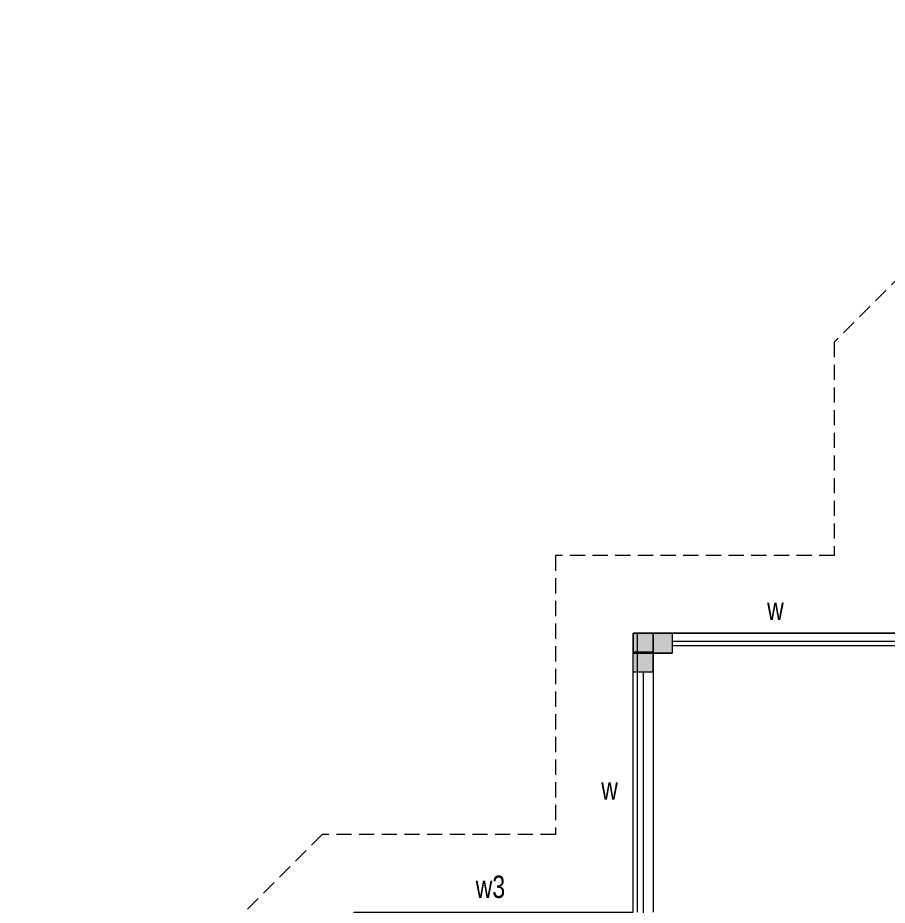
# Model space of a CAD drawing. Header units: metres. Extents: x 191982 to 427160, y -8904 to 80370.
# Drawn here: x 316810 to 326883, y 58122 to 68402 of the extents above; entities that cross this region are included whole.
import ezdxf

# ---------------------------------------------------------------- set-up
doc = ezdxf.new("R2010")
doc.units = ezdxf.units.M
doc.header["$LTSCALE"] = 700
doc.header["$MEASUREMENT"] = 0
doc.linetypes.add('DASHED2', pattern=[0.375, 0.25, -0.125])
doc.layers.add('NEW PLANS', color=7, linetype='Continuous', lineweight=9)
doc.layers.add('PLAN', color=7, linetype='Continuous', lineweight=9)
doc.styles.get("Standard").update_dxf_attribs({"font": 'swisscl.ttf'})

msp = doc.modelspace()

# ---------------------------------------------------------------- hatches: boundary and pattern name
at = {"layer": 'NEW PLANS'}
for points in [[(323939.904, 61271.692), (324169.904, 61271.692), (324169.904, 61051.692), (323939.904, 61051.692)], [(323939.904, 61041.692), (323939.904, 61271.692), (324159.904, 61271.692), (324159.904, 61041.692)], [(323939.904, 61271.692), (324169.904, 61271.692), (324169.904, 61051.692), (323939.904, 61051.692)], [(323939.904, 61041.692), (323939.904, 61271.692), (324159.904, 61271.692), (324159.904, 61041.692)], [(324159.904, 61041.692), (324159.904, 61271.692), (324389.904, 61271.692), (324389.904, 61041.692)], [(324159.904, 61041.692), (324159.904, 61271.692), (324389.904, 61271.692), (324389.904, 61041.692)], [(323939.904, 61051.692), (324169.904, 61051.692), (324169.904, 60821.692), (323939.904, 60821.692)], [(323939.904, 61051.692), (324169.904, 61051.692), (324169.904, 60821.692), (323939.904, 60821.692)]]:
    msp.add_hatch(color=256, dxfattribs=at).paths.add_polyline_path(points)

# ---------------------------------------------------------------- linework, layer by layer
for p, q in [((323939.904, 58041.692), (323939.904, 61271.692)), ((327399.904, 61271.692), (323939.904, 61271.692)), ((323939.904, 61271.692), (327399.904, 61271.692)), ((323939.904, 61271.692), (323939.904, 61041.692)), ((323939.904, 58041.692), (323939.904, 61271.692)), ((323939.904, 61271.692), (323939.904, 61041.692)), ((324169.904, 61271.692), (323939.904, 61271.692)), ((323939.904, 61271.692), (323939.904, 61041.692)), ((323939.904, 61271.692), (327399.904, 61271.692)), ((323939.904, 61271.692), (323939.904, 61041.692)), ((324169.904, 61271.692), (323939.904, 61271.692)), ((323939.904, 61271.692), (323939.904, 61041.692)), ((323989.904, 58041.692), (323989.904, 61271.692)), ((324169.904, 60821.692), (324169.904, 61271.692)), ((324389.904, 61181.692), (327169.904, 61181.692)), ((324389.904, 61131.692), (327169.904, 61131.692)), ((324169.904, 61051.692), (323939.904, 61051.692)), ((324169.904, 61051.692), (323939.904, 61051.692)), ((324389.904, 61041.692), (323939.904, 61041.692)), ((323939.904, 61041.692), (324389.904, 61041.692)), ((323939.904, 61041.692), (324389.904, 61041.692)), ((324169.904, 60821.692), (324169.904, 61041.692)), ((324054.904, 60821.692), (324054.904, 58031.399)), ((324169.904, 60821.692), (324169.904, 58041.692))]:
    msp.add_line(p, q, dxfattribs=at)
for points in [[(324169.904, 60821.692), (323939.904, 60821.692), (323939.904, 61271.692), (324169.904, 61271.692)], [(324389.904, 61271.692), (324389.904, 61041.692), (323939.904, 61041.692), (323939.904, 61271.692)], [(324169.904, 60821.692), (323939.904, 60821.692), (323939.904, 61271.692), (324169.904, 61271.692)], [(324389.904, 61271.692), (324389.904, 61041.692), (323939.904, 61041.692), (323939.904, 61271.692)]]:
    msp.add_lwpolyline(points, close=True, dxfattribs=at)
at = {"layer": 'PLAN', "linetype": 'DASHED2'}
msp.add_lwpolyline([(363369.904, 15653.9), (363369.904, 55414.485), (359842.696, 58941.692), (357139.904, 58941.692), (357139.904, 62171.692), (353909.904, 62171.692), (353909.904, 64874.485), (350382.696, 68401.692), (330027.111, 68401.692), (326269.904, 64644.485), (326269.904, 62171.692), (323039.904, 62171.692), (323039.904, 58941.692), (320337.111, 58941.692), (316809.904, 55414.485), (316809.904, 15653.9)], dxfattribs=at)
at = {"layer": 'PLAN'}
msp.add_lwpolyline([(317709.904, 16026.692), (317709.904, 55041.692), (320709.904, 58041.692), (323939.904, 58041.692), (323939.904, 61271.692), (327169.904, 61271.692), (327169.904, 64271.692), (330399.904, 67501.692), (350009.904, 67501.692), (353009.904, 64501.692), (353009.904, 61271.692), (356239.904, 61271.692), (356239.904, 58041.692), (359469.904, 58041.692), (362469.904, 55041.692), (362469.904, 16026.692), (359239.904, 12796.692), (356239.904, 12796.692), (356239.904, 9566.692), (353009.904, 9566.692), (353009.904, 7416.692)], dxfattribs=at)

# ---------------------------------------------------------------- texts
at = {"layer": 'NEW PLANS'}
for s, p in [('w', (325491.266, 61426.985)), ('w', (323569.702, 59345.3)), ('w3', (322115.476, 58205.956))]:
    msp.add_text(s, height=260, dxfattribs=at).set_placement(p)

doc.saveas('drawing.dxf')
